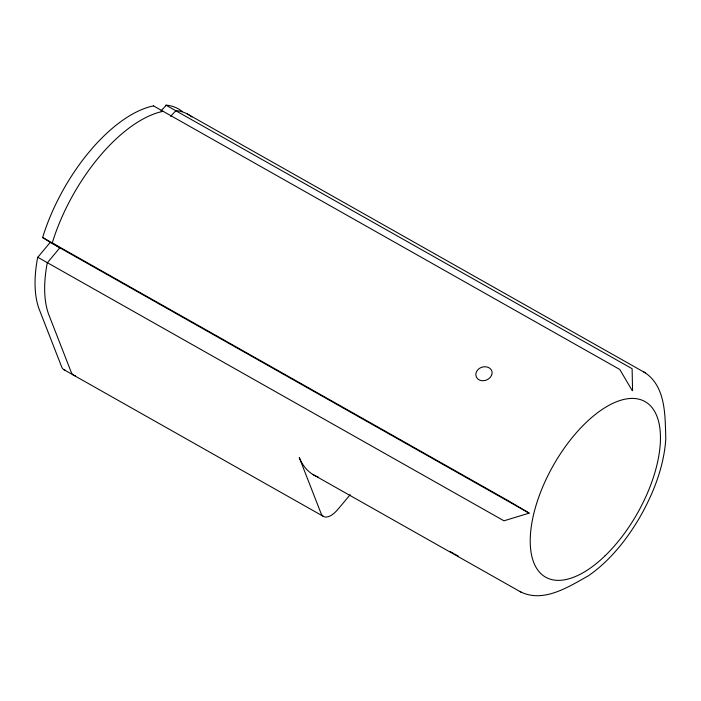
<?xml version="1.0" encoding="UTF-8"?>
<svg xmlns="http://www.w3.org/2000/svg" width="701" height="701" viewBox="0 0 701 701"><rect width="100%" height="100%" fill="white"/><g stroke="black" fill="none" stroke-linecap="round" stroke-linejoin="round"><path stroke-width="1.05" d="M37.705 257.223L503.966 520.808L529.159 513.132L50.209 242.38L37.652 257.469A126.04 60.444 -60.5 0 0 38.967 308.668L61.635 366.816A20.127 9.648 -60.5 0 0 65.491 370.286M50.209 242.38L42.656 237.499L42.875 236.763A126.04 60.444 -60.5 0 1 153.493 105.895M160.985 110.889L166.4 105.15A126.04 60.444 -60.5 0 1 182.313 111.547M170.588 116.322L176.004 110.583A126.04 60.444 -60.5 0 1 191.916 116.979M350.202 494.696L337.567 509.706A20.127 9.648 -60.5 0 1 321.067 513.474L299.257 457.551L300.116 459.505A126.04 60.444 -60.5 0 0 318.158 477.022M519.844 591.478C542.968 603.64 568.52 586.877 588.507 575.723C610.229 560.598 626.974 539.314 640.206 516.619C653.7 492.777 663.978 466.428 665.801 438.879C665.039 416.385 666.16 387.346 645.446 372.95L187.141 113.869M643.79 372.021L645.446 372.95M165.848 105.106L632.109 368.691L632.565 390.378L632.276 390.72L619.772 369.471L153.51 105.886M42.656 237.499L508.917 501.084L529.106 513.106M313.014 474.551L521.5 592.406M64.045 369.769L323.476 516.435M163.105 111.328A126.04 60.444 -60.5 0 0 52.487 242.195L52.268 242.932L59.822 247.812L47.265 262.901A126.04 60.444 -60.5 0 0 48.579 314.101L71.239 372.249A20.127 9.648 -60.5 0 0 75.41 375.771M458.139 555.849A8.298 0.692 26.9 0 1 457.446 555.516M456.745 555.166A8.298 0.692 26.9 0 1 456.053 554.815M455.361 554.456A8.298 0.692 26.9 0 1 454.677 554.097M453.81 553.624A8.298 0.692 26.9 0 1 452.215 552.73M451.865 552.519A8.298 0.692 26.9 0 1 451.058 552.029M450.401 551.591A8.298 0.692 26.9 0 1 450.086 551.372M491.471 375.377L491.454 375.421A8.298 6.773 -21 0 1 489.228 378.303L489.202 378.321A8.272 6.835 -23.7 0 1 485.372 380.371L485.127 380.45A8.298 6.922 -26.5 0 1 475.883 375.219L475.865 375.061A8.272 6.835 -23.7 0 1 476.75 371.285L476.768 371.258A8.298 6.773 -21 0 1 479.274 368.533L479.484 368.393A8.307 6.695 -18.5 0 1 483.576 366.842L483.839 366.816A8.289 6.589 -16.1 0 1 491.927 371.381L491.971 371.591A8.307 6.695 -18.5 0 1 491.55 375.21L491.471 375.377M605.217 555.648A100.883 48.378 -60.5 0 0 646.112 402.251A100.883 48.378 -60.5 0 0 534.661 510.249A100.883 48.378 -60.5 0 0 605.217 555.648"/></g></svg>
